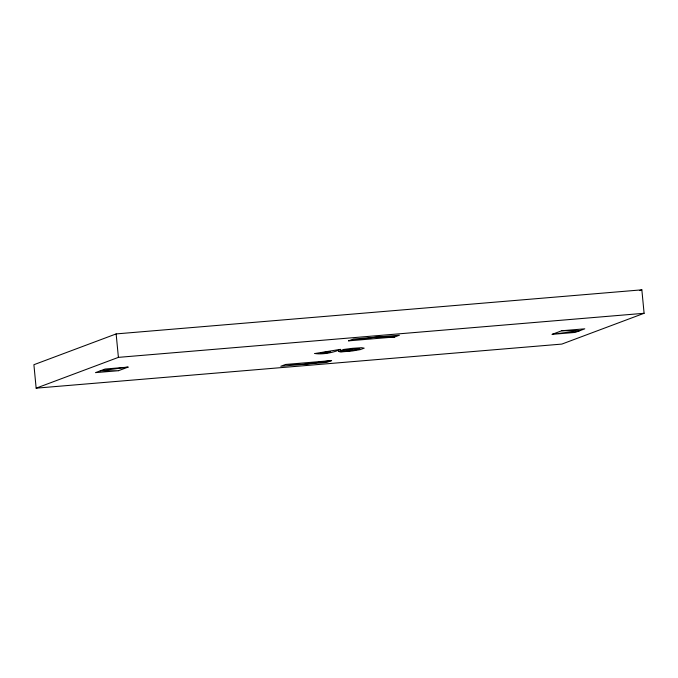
<?xml version="1.0" encoding="UTF-8"?>
<svg xmlns="http://www.w3.org/2000/svg" width="678" height="678" viewBox="0 0 678 678"><rect width="100%" height="100%" fill="white"/><g stroke="black" fill="none" stroke-linecap="round" stroke-linejoin="round"><path stroke-width="1.02" d="M116.141 333.915L33.9 364.713L36.154 388.163L561.859 344.085L644.1 313.287L641.846 289.837L116.141 333.915L118.404 357.365L36.154 388.163M118.481 370.705L128.074 367.112L105.073 369.044L95.479 372.637L118.481 370.705L100.276 370.841L128.074 367.112M285.608 364.459L280.802 366.256L326.804 362.399L331.601 360.603L285.608 364.459L303.803 364.332L331.601 360.603M348.653 340.848L353.45 339.051L399.452 335.195L394.655 336.991L348.653 340.848L376.451 337.127L394.655 336.991M639.863 290.574L641.846 289.837M552.18 334.339L561.774 330.745L584.775 328.822L575.181 332.415L552.18 334.339L579.978 330.618L561.774 330.745M118.404 357.365L644.1 313.287M338.585 351.458L340.949 351.933L352.526 350.95L360.204 349.636L364.188 348.17L361.611 347.712L352.458 348.331L343.695 349.45L340 350.84L352.17 349.365L346.534 349.831C377.985 345.873 344.729 352.552 338.585 351.458M314.906 353.518C321.83 354.696 333.279 352.899 340.441 349.356L314.906 353.518M320.44 352.891L327.805 352.653L330.44 351.67L320.44 352.891"/></g></svg>
